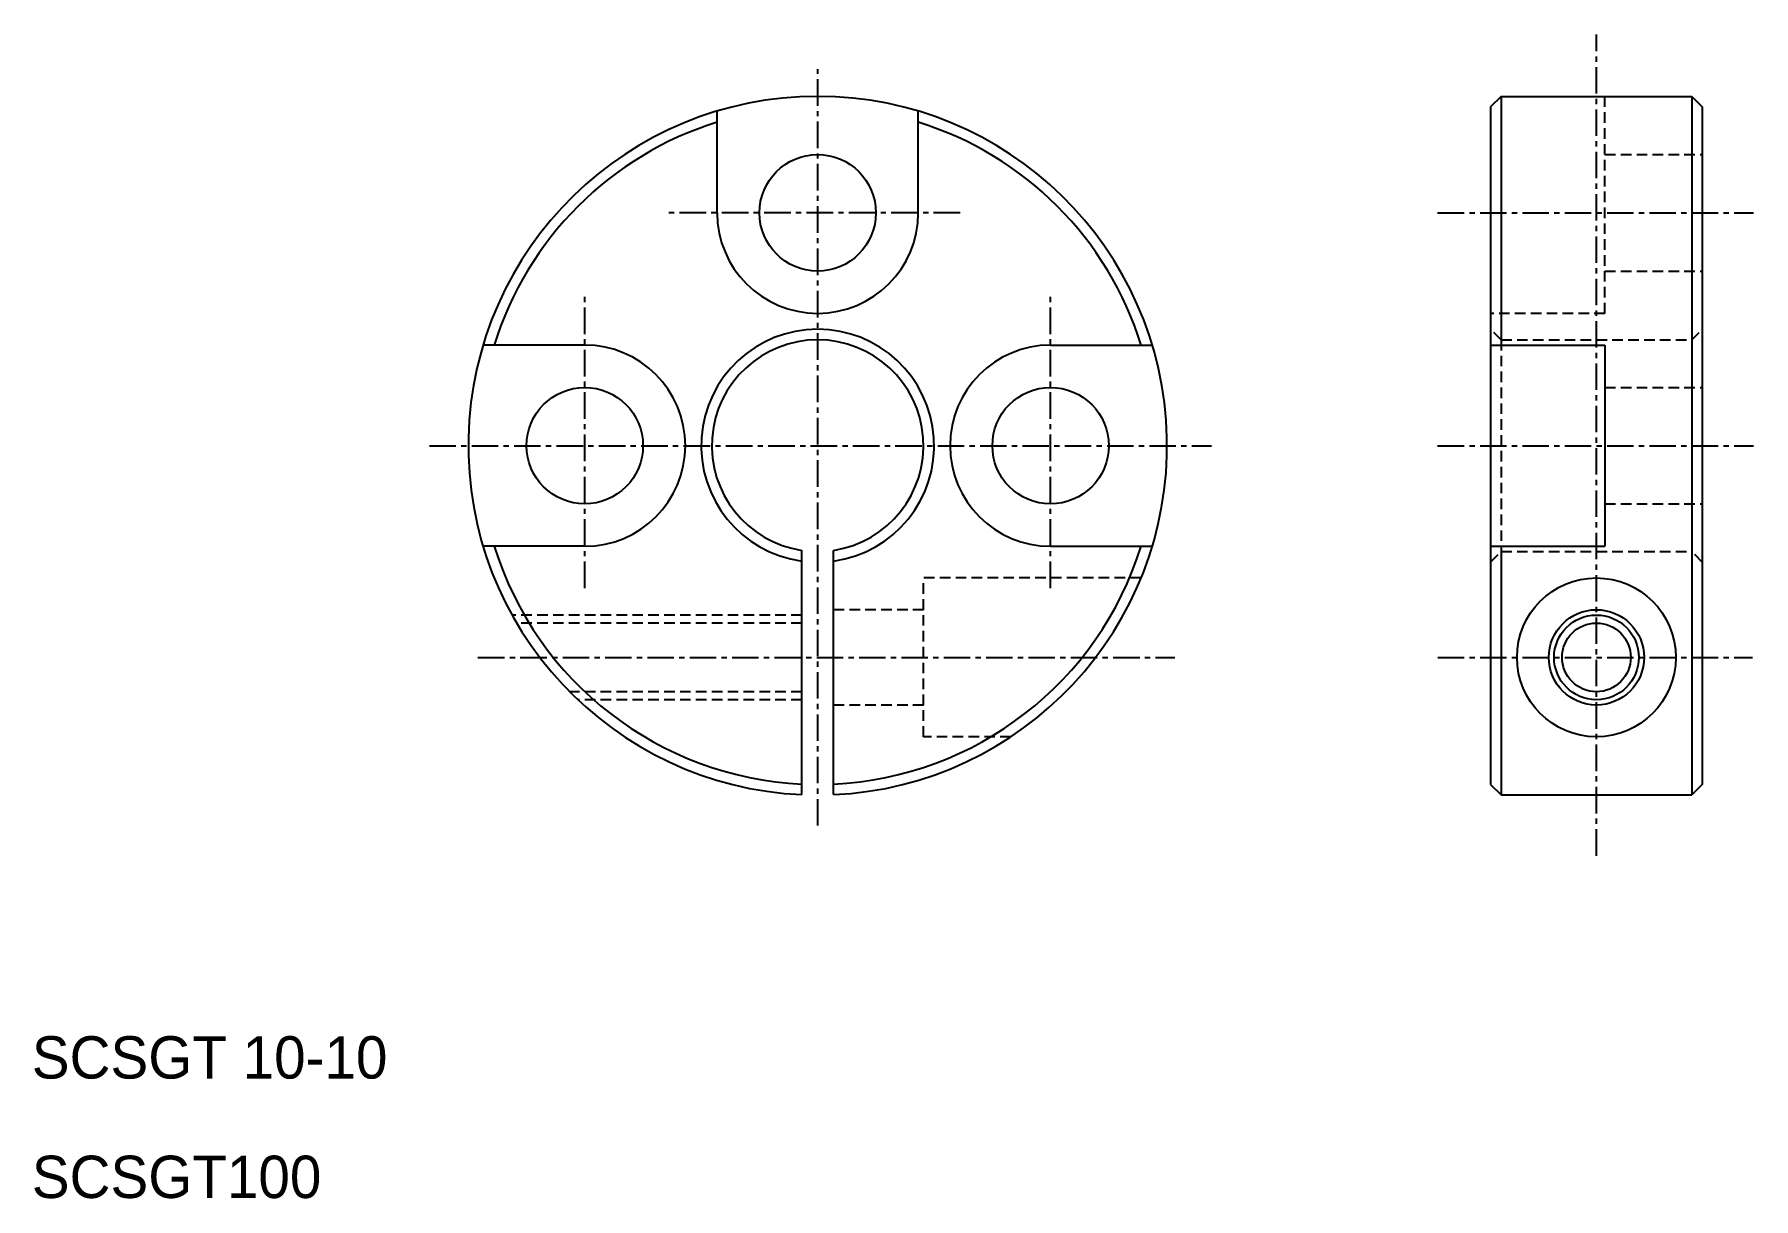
# Model space of a CAD drawing. Extents: x 43 to 124.1, y 50.4 to 105.4.
import ezdxf

# ---------------------------------------------------------------- set-up
doc = ezdxf.new("R2010")
doc.units = 0
doc.linetypes.add('CENTER', pattern=[2, 1.25, -0.25, 0.25, -0.25])
doc.linetypes.add('DASHED', pattern=[0.75, 0.5, -0.25])
doc.layers.get('0').update_dxf_attribs({"linetype": 'CONTINUOUS'})
doc.layers.add('CENTER', color=1, linetype='CENTER')

msp = doc.modelspace()

# ---------------------------------------------------------------- linework, layer by layer
at = {"color": 7, "linetype": 'CONTINUOUS'}
for p, q in [((112.226, 102.477), (111.726, 101.977)), ((112.226, 102.477), (112.226, 90.727)), ((112.226, 102.477), (121.226, 102.477)), ((121.226, 102.477), (121.226, 69.477)), ((121.226, 102.477), (121.726, 101.977)), ((75.197, 96.977), (75.197, 101.778)), ((84.697, 96.977), (84.697, 101.778)), ((111.726, 101.977), (111.726, 69.977)), ((121.726, 101.977), (121.726, 69.977)), ((68.947, 90.727), (64.145, 90.727)), ((90.947, 90.727), (95.748, 90.727)), ((111.726, 90.727), (117.126, 90.727)), ((117.126, 90.727), (117.126, 81.227)), ((68.947, 81.227), (64.145, 81.227)), ((90.947, 81.227), (95.748, 81.227)), ((111.726, 81.227), (117.126, 81.227)), ((112.226, 81.227), (112.226, 69.477)), ((79.197, 69.494), (79.197, 81.033)), ((80.697, 69.494), (80.697, 81.033)), ((111.726, 69.977), (112.226, 69.477)), ((121.726, 69.977), (121.226, 69.477)), ((112.226, 69.477), (121.226, 69.477))]:
    msp.add_line(p, q, dxfattribs=at)
at = {"color": 3, "linetype": 'DASHED'}
for p, q in [((117.126, 92.227), (117.126, 102.477)), ((117.126, 99.727), (121.726, 99.727)), ((117.126, 94.227), (121.726, 94.227)), ((117.126, 92.227), (111.726, 92.227)), ((112.226, 90.977), (111.726, 91.477)), ((112.226, 90.977), (121.226, 90.977)), ((112.226, 90.977), (112.226, 80.977)), ((121.226, 90.977), (121.726, 91.477)), ((121.226, 90.977), (121.226, 80.977)), ((117.126, 88.727), (121.726, 88.727)), ((117.126, 83.227), (121.726, 83.227)), ((111.726, 80.477), (112.226, 80.977)), ((112.226, 80.977), (121.226, 80.977)), ((121.726, 80.477), (121.226, 80.977)), ((95.217, 79.727), (84.947, 79.727)), ((84.947, 72.227), (84.947, 79.727)), ((79.197, 77.977), (65.516, 77.977)), ((84.947, 78.227), (80.697, 78.227)), ((79.197, 77.598), (65.733, 77.598)), ((79.197, 74.356), (68.234, 74.356)), ((79.197, 73.977), (68.622, 73.977)), ((84.947, 73.727), (80.697, 73.727)), ((89.068, 72.227), (84.947, 72.227))]:
    msp.add_line(p, q, dxfattribs=at)
at = {"color": 7, "linetype": 'CONTINUOUS'}
for centre, radius in [((79.947, 96.977), 2.75), ((68.947, 85.977), 2.75), ((90.947, 85.977), 2.75), ((116.726, 75.977), 3.75), ((116.726, 75.977), 2.25), ((116.726, 75.977), 1.621)]:
    msp.add_circle(centre, radius, dxfattribs=at)
at = {"color": 3, "linetype": 'CONTINUOUS'}
msp.add_circle((116.726, 75.977), 2, dxfattribs=at)
at = {"color": 7, "linetype": 'CONTINUOUS'}
for centre, radius, start, end in [((79.947, 85.977), 16.5, 272.60525, 267.39475), ((79.947, 85.977), 16, 107.27, 162.73), ((79.947, 85.977), 16, 17.27, 72.73), ((79.947, 96.977), 4.75, 180, 0), ((79.947, 85.977), 5.5, 277.83748, 262.16252), ((79.947, 85.977), 5, 278.62693, 261.37307), ((68.947, 85.977), 4.75, 270, 90), ((90.947, 85.977), 4.75, 90, 270), ((79.947, 85.977), 16, 197.27, 267.31328), ((79.947, 85.977), 16, 272.68672, 342.73)]:
    msp.add_arc(centre, radius, start, end, dxfattribs=at)
at = {"layer": 'CENTER', "color": 1, "linetype": 'CENTER'}
for p, q in [((116.726, 66.61), (116.726, 105.405)), ((79.947, 68.036), (79.947, 103.765)), ((86.673, 96.977), (72.896, 96.977)), ((109.227, 96.977), (124.149, 96.977)), ((68.947, 79.251), (68.947, 93.147)), ((90.947, 79.251), (90.947, 93.028)), ((61.614, 85.977), (98.544, 85.977)), ((109.227, 85.977), (124.149, 85.977)), ((63.904, 75.977), (96.81, 75.977)), ((109.232, 75.977), (124.089, 75.977))]:
    msp.add_line(p, q, dxfattribs=at)

# ---------------------------------------------------------------- texts
at = {"color": 7, "linetype": 'CONTINUOUS'}
for s, p in [('SCSGT 10-10', (42.833, 56.082)), ('SCSGT100', (42.833, 50.44))]:
    msp.add_text(s, height=2, dxfattribs=at).set_placement(p)

doc.saveas('drawing.dxf')
